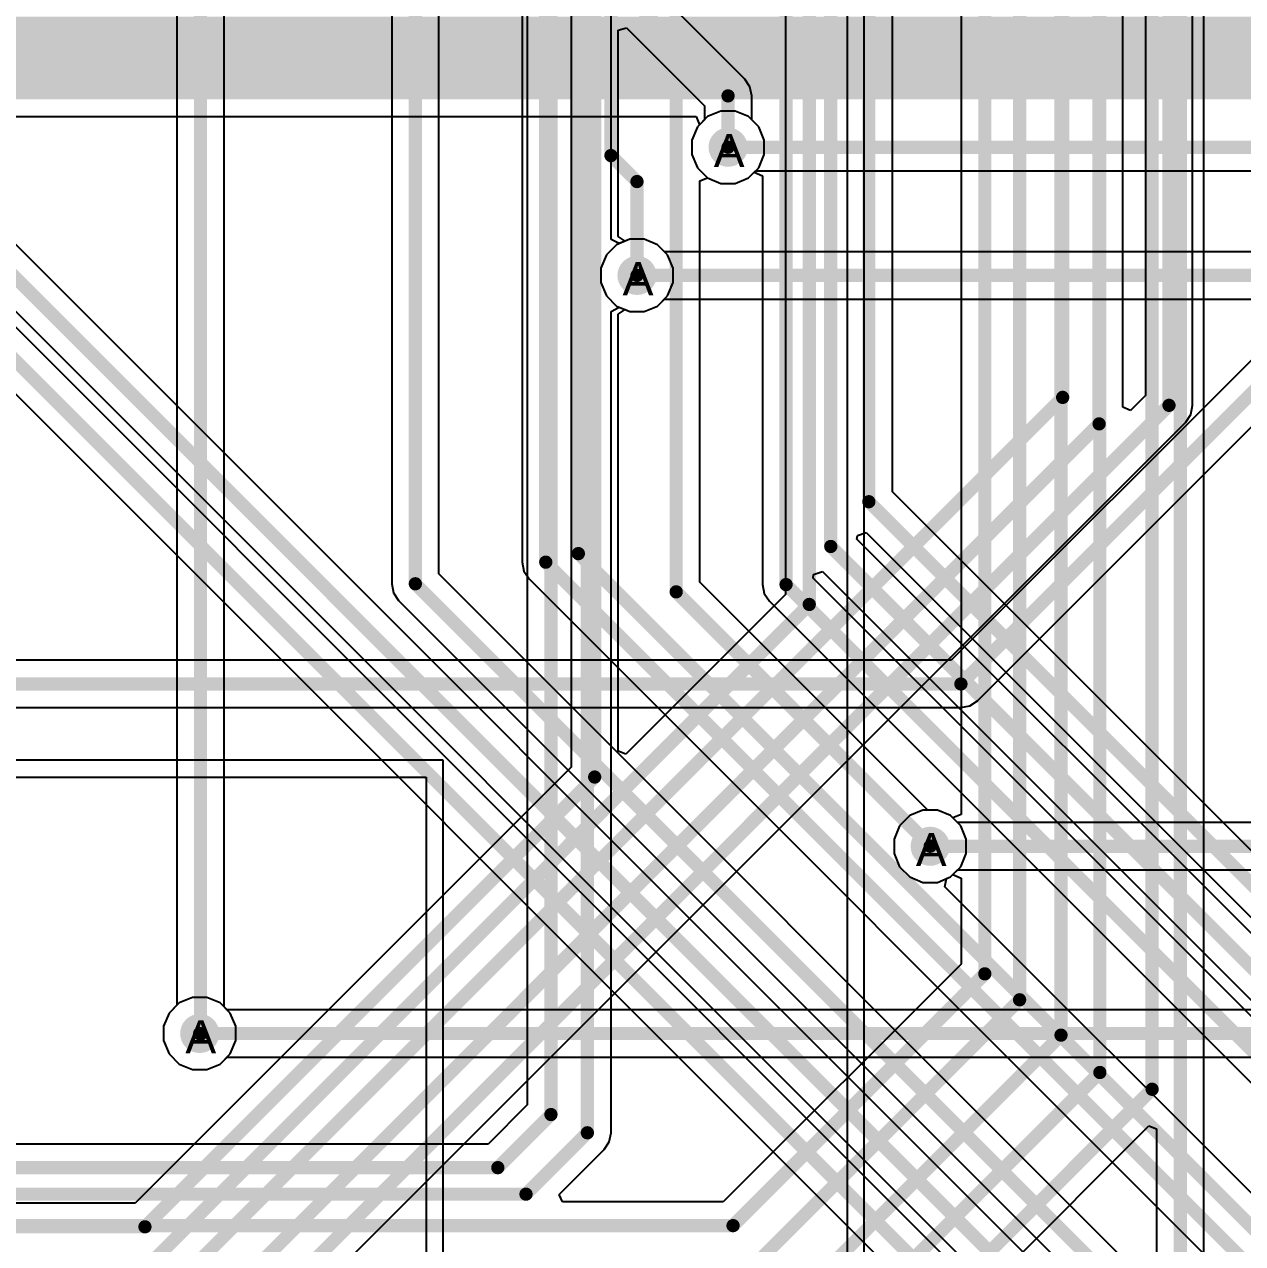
# Model space of a CAD drawing. Header units: inches. Extents: x 0 to 208, y 0 to 213.
# Drawn here: x 3.525 to 4.261, y 1.507 to 2.243 of the extents above; entities that cross this region are included whole.
import ezdxf

# ---------------------------------------------------------------- set-up
doc = ezdxf.new("R2010")
doc.units = ezdxf.units.IN
doc.header["$MEASUREMENT"] = 0
for name, color, linetype in [('Bottom Layer', 5, 'Continuous'), ('Drill Drawing', 1, 'Continuous'), ('L2_GND1', 16, 'Continuous'), ('L3_SIG1', 76, 'Continuous'), ('L4_PWR', 90, 'Continuous'), ('L5_GND2', 156, 'Continuous'), ('L6_SIG2', 130, 'Continuous'), ('L7_GND3', 216, 'Continuous'), ('Top Layer', 1, 'Continuous'), ('Via Holes', 16, 'Continuous')]:
    doc.layers.add(name, color=color, linetype=linetype)
doc.styles.add('Arial', font='', dxfattribs={"height": 0.2})
doc.styles.get('Arial').set_extended_font_data('Arial')

msp = doc.modelspace()

# ---------------------------------------------------------------- hatches: boundary and pattern name
at = {"layer": 'Bottom Layer'}
h = msp.add_hatch(color=5, dxfattribs=at)
edge = h.paths.add_edge_path()
edge.add_arc((3.9499998, 2.1690002), 0.011811, 0, 360)
h = msp.add_hatch(color=5, dxfattribs=at)
edge = h.paths.add_edge_path()
edge.add_arc((3.8949998, 2.0916282), 0.011811, 0, 360)
h = msp.add_hatch(color=5, dxfattribs=at)
edge = h.paths.add_edge_path()
edge.add_arc((4.0719998, 1.7470002), 0.011811, 0, 360)
h = msp.add_hatch(color=5, dxfattribs=at)
edge = h.paths.add_edge_path()
edge.add_arc((3.631, 1.634), 0.011811, 0, 360)
at = {"layer": 'L2_GND1'}
h = msp.add_hatch(color=16, dxfattribs=at)
edge = h.paths.add_edge_path()
edge.add_arc((3.9499998, 2.1690002), 0.011811, 0, 360)
h = msp.add_hatch(color=16, dxfattribs=at)
edge = h.paths.add_edge_path()
edge.add_arc((3.8949998, 2.0916282), 0.011811, 0, 360)
h = msp.add_hatch(color=16, dxfattribs=at)
edge = h.paths.add_edge_path()
edge.add_arc((4.0719998, 1.7470002), 0.011811, 0, 360)
h = msp.add_hatch(color=16, dxfattribs=at)
edge = h.paths.add_edge_path()
edge.add_arc((3.631, 1.634), 0.011811, 0, 360)
at = {"layer": 'L3_SIG1'}
h = msp.add_hatch(color=76, dxfattribs=at)
edge = h.paths.add_edge_path()
edge.add_arc((3.9499998, 2.1690002), 0.011811, 0, 360)
h = msp.add_hatch(color=76, dxfattribs=at)
edge = h.paths.add_edge_path()
edge.add_arc((3.8949998, 2.0916282), 0.011811, 0, 360)
h = msp.add_hatch(color=76, dxfattribs=at)
edge = h.paths.add_edge_path()
edge.add_arc((4.0719998, 1.7470002), 0.011811, 0, 360)
h = msp.add_hatch(color=76, dxfattribs=at)
edge = h.paths.add_edge_path()
edge.add_arc((3.631, 1.634), 0.011811, 0, 360)
at = {"layer": 'L4_PWR'}
h = msp.add_hatch(color=90, dxfattribs=at)
edge = h.paths.add_edge_path()
edge.add_arc((3.9499998, 2.1690002), 0.011811, 0, 360)
h = msp.add_hatch(color=90, dxfattribs=at)
edge = h.paths.add_edge_path()
edge.add_arc((3.8949998, 2.0916282), 0.011811, 0, 360)
h = msp.add_hatch(color=90, dxfattribs=at)
edge = h.paths.add_edge_path()
edge.add_arc((4.0719998, 1.7470002), 0.011811, 0, 360)
h = msp.add_hatch(color=90, dxfattribs=at)
edge = h.paths.add_edge_path()
edge.add_arc((3.631, 1.634), 0.011811, 0, 360)
at = {"layer": 'L5_GND2'}
h = msp.add_hatch(color=156, dxfattribs=at)
edge = h.paths.add_edge_path()
edge.add_arc((3.9499998, 2.1690002), 0.011811, 0, 360)
h = msp.add_hatch(color=156, dxfattribs=at)
edge = h.paths.add_edge_path()
edge.add_arc((3.8949998, 2.0916282), 0.011811, 0, 360)
h = msp.add_hatch(color=156, dxfattribs=at)
edge = h.paths.add_edge_path()
edge.add_arc((4.0719998, 1.7470002), 0.011811, 0, 360)
h = msp.add_hatch(color=156, dxfattribs=at)
edge = h.paths.add_edge_path()
edge.add_arc((3.631, 1.634), 0.011811, 0, 360)
at = {"layer": 'L6_SIG2'}
h = msp.add_hatch(color=130, dxfattribs=at)
edge = h.paths.add_edge_path()
edge.add_arc((3.9499998, 2.1690002), 0.011811, 0, 360)
h = msp.add_hatch(color=130, dxfattribs=at)
edge = h.paths.add_edge_path()
edge.add_arc((3.8949998, 2.0916282), 0.011811, 0, 360)
h = msp.add_hatch(color=130, dxfattribs=at)
edge = h.paths.add_edge_path()
edge.add_arc((4.0719998, 1.7470002), 0.011811, 0, 360)
h = msp.add_hatch(color=130, dxfattribs=at)
edge = h.paths.add_edge_path()
edge.add_arc((3.631, 1.634), 0.011811, 0, 360)
at = {"layer": 'L7_GND3'}
h = msp.add_hatch(color=216, dxfattribs=at)
edge = h.paths.add_edge_path()
edge.add_arc((3.9499998, 2.1690002), 0.011811, 0, 360)
h = msp.add_hatch(color=216, dxfattribs=at)
edge = h.paths.add_edge_path()
edge.add_arc((3.8949998, 2.0916282), 0.011811, 0, 360)
h = msp.add_hatch(color=216, dxfattribs=at)
edge = h.paths.add_edge_path()
edge.add_arc((4.0719998, 1.7470002), 0.011811, 0, 360)
h = msp.add_hatch(color=216, dxfattribs=at)
edge = h.paths.add_edge_path()
edge.add_arc((3.631, 1.634), 0.011811, 0, 360)
at = {"layer": 'Top Layer'}
h = msp.add_hatch(color=1, dxfattribs=at)
edge = h.paths.add_edge_path()
edge.add_arc((3.9499998, 2.1690002), 0.011811, 0, 360)
h = msp.add_hatch(color=1, dxfattribs=at)
edge = h.paths.add_edge_path()
edge.add_arc((3.8949998, 2.0916282), 0.011811, 0, 360)
h = msp.add_hatch(color=1, dxfattribs=at)
edge = h.paths.add_edge_path()
edge.add_arc((4.0719998, 1.7470002), 0.011811, 0, 360)
h = msp.add_hatch(color=1, dxfattribs=at)
edge = h.paths.add_edge_path()
edge.add_arc((3.631, 1.634), 0.011811, 0, 360)
at = {"layer": 'Via Holes'}
h = msp.add_hatch(color=7, dxfattribs=at)
edge = h.paths.add_edge_path()
edge.add_arc((3.9499998, 2.1690002), 0.0059055, 0, 360)
h = msp.add_hatch(color=7, dxfattribs=at)
edge = h.paths.add_edge_path()
edge.add_arc((3.8949998, 2.0916282), 0.0059055, 0, 360)
h = msp.add_hatch(color=7, dxfattribs=at)
edge = h.paths.add_edge_path()
edge.add_arc((4.0719998, 1.7470002), 0.0059055, 0, 360)
h = msp.add_hatch(color=7, dxfattribs=at)
edge = h.paths.add_edge_path()
edge.add_arc((3.631, 1.634), 0.0059055, 0, 360)

# ---------------------------------------------------------------- linework, layer by layer
at = {"layer": 'Bottom Layer'}
for p, q in [((0.5871959, 2.1875692), (3.9306523, 2.1875692)), ((3.9306523, 2.1875692), (3.9327234, 2.1825692)), ((3.9315093, 2.1813551), (3.9281888, 2.1733387)), ((3.9327234, 2.1825692), (3.9315093, 2.1813551)), ((3.9281888, 2.1733387), (3.9281888, 2.1646617)), ((3.9281888, 2.1646617), (3.9315093, 2.1566453)), ((3.9315093, 2.1566453), (3.9376449, 2.1505097)), ((3.9376449, 2.1505097), (3.9456613, 2.1471892)), ((3.9543383, 2.1471892), (3.9623547, 2.1505097)), ((3.9623547, 2.1505097), (3.966571, 2.154726)), ((3.966571, 2.154726), (4.7060638, 2.154726)), ((3.9456613, 2.1471892), (3.9543383, 2.1471892)), ((3.8906613, 2.1134392), (3.8826449, 2.1101187)), ((3.8993383, 2.1134392), (3.8906613, 2.1134392)), ((3.9073547, 2.1101187), (3.8993383, 2.1134392)), ((3.8826449, 2.1101187), (3.8765093, 2.1039831)), ((3.9115709, 2.1059025), (3.9073547, 2.1101187)), ((4.6087407, 2.1059025), (3.9115709, 2.1059025)), ((3.8765093, 2.1039831), (3.8731888, 2.0959667)), ((3.8731888, 2.0959667), (3.8731888, 2.0872897)), ((3.8731888, 2.0872897), (3.8765093, 2.0792733)), ((3.8765093, 2.0792733), (3.8826449, 2.0731377)), ((3.9073547, 2.0731377), (3.9115709, 2.0773539)), ((3.9115709, 2.0773539), (4.6087407, 2.0773539)), ((3.8826449, 2.0731377), (3.8906613, 2.0698172)), ((3.8906613, 2.0698172), (3.8993383, 2.0698172)), ((3.8993383, 2.0698172), (3.9073547, 2.0731377)), ((4.0676613, 1.7688112), (4.0596449, 1.7654907)), ((4.0763383, 1.7688112), (4.0676613, 1.7688112)), ((4.0843547, 1.7654907), (4.0763383, 1.7688112)), ((4.0535093, 1.7593551), (4.0501888, 1.7513387)), ((4.0596449, 1.7654907), (4.0535093, 1.7593551)), ((4.0904903, 1.7593551), (4.0843547, 1.7654907)), ((4.0938108, 1.7513387), (4.0904903, 1.7593551)), ((4.0501888, 1.7513387), (4.0501888, 1.7426617)), ((4.0938108, 1.7426617), (4.0938108, 1.7513387)), ((4.0501888, 1.7426617), (4.0535093, 1.7346453)), ((4.0904903, 1.7346453), (4.0938108, 1.7426617)), ((4.0535093, 1.7346453), (4.0596449, 1.7285097)), ((4.0843547, 1.7285097), (4.0904903, 1.7346453)), ((4.0596449, 1.7285097), (4.0676613, 1.7251892)), ((4.0676613, 1.7251892), (4.0763383, 1.7251892)), ((4.0763383, 1.7251892), (4.0843547, 1.7285097)), ((3.6186451, 1.6524905), (3.6125095, 1.6463549)), ((3.6266615, 1.655811), (3.6186451, 1.6524905)), ((3.6353385, 1.655811), (3.6266615, 1.655811)), ((3.6433549, 1.6524905), (3.6353385, 1.655811)), ((3.6475711, 1.6482743), (3.6433549, 1.6524905)), ((3.6125095, 1.6463549), (3.609189, 1.6383385)), ((4.3829995, 1.6482743), (3.6475711, 1.6482743)), ((3.609189, 1.6383385), (3.609189, 1.6296615)), ((3.609189, 1.6296615), (3.6125095, 1.6216451)), ((3.6125095, 1.6216451), (3.6186451, 1.6155095)), ((3.6433549, 1.6155095), (3.6475711, 1.6197257)), ((3.6475711, 1.6197257), (4.3770873, 1.6197257)), ((3.6186451, 1.6155095), (3.6266615, 1.612189)), ((3.6266615, 1.612189), (3.6353385, 1.612189)), ((3.6353385, 1.612189), (3.6433549, 1.6155095))]:
    msp.add_line(p, q, dxfattribs=at)
for points in [[(0.5389448, 2.2228712, 0.05, 0.05, 0), (5.0335858, 2.2228712, 0.05, 0.05, 0)], [(3.9499998, 2.1690002, 0.008, 0.008, 0), (3.9499999, 2.1690003, 0.008, 0.008, 0)], [(3.9499999, 2.1690003, 0.008, 0.008, 0), (4.9549996, 2.1690003, 0.008, 0.008, 0)], [(3.8949998, 2.0916282, 0.008, 0.008, 0), (4.6253117, 2.0916282, 0.008, 0.008, 0)], [(3.631, 1.634, 0.008, 0.008, 0), (4.383, 1.634, 0.008, 0.008, 0)]]:
    msp.add_lwpolyline(points, format="xyseb", dxfattribs=at)
for points in [[(3.9479998, 2.1690002, 0.004, 0.004, 1), (3.9519998, 2.1690002, 0.004, 0.004, 1)], [(3.9479999, 2.1690003, 0.004, 0.004, 1), (3.9519999, 2.1690003, 0.004, 0.004, 1)], [(3.9479999, 2.1690003, 0.004, 0.004, 1), (3.9519999, 2.1690003, 0.004, 0.004, 1)], [(3.8929998, 2.0916282, 0.004, 0.004, 1), (3.8969998, 2.0916282, 0.004, 0.004, 1)], [(3.629, 1.634, 0.004, 0.004, 1), (3.633, 1.634, 0.004, 0.004, 1)]]:
    msp.add_lwpolyline(points, format="xyseb", close=True, dxfattribs=at)
at = {"layer": 'L2_GND1'}
for p, q in [((4.5354853, 2.3100931), (4.0846664, 1.8592743)), ((4.1006726, 1.8349065), (4.5514916, 2.2857256)), ((3.9376449, 2.1874907), (3.9315093, 2.1813551)), ((3.9456613, 2.1908112), (3.9376449, 2.1874907)), ((3.9543383, 2.1908112), (3.9456613, 2.1908112)), ((3.9623547, 2.1874907), (3.9543383, 2.1908112)), ((3.9684903, 2.1813551), (3.9623547, 2.1874907)), ((3.9315093, 2.1813551), (3.9281888, 2.1733387)), ((3.9718108, 2.1733387), (3.9684903, 2.1813551)), ((3.9281888, 2.1733387), (3.9281888, 2.1646617)), ((3.9718108, 2.1646617), (3.9718108, 2.1733387)), ((3.9281888, 2.1646617), (3.9315093, 2.1566453)), ((3.9684903, 2.1566453), (3.9718108, 2.1646617)), ((3.9315093, 2.1566453), (3.9376449, 2.1505097)), ((3.9623547, 2.1505097), (3.9684903, 2.1566453)), ((3.9376449, 2.1505097), (3.9456613, 2.1471892)), ((3.9543383, 2.1471892), (3.9623547, 2.1505097)), ((3.9456613, 2.1471892), (3.9543383, 2.1471892)), ((3.8906613, 2.1134392), (3.8826449, 2.1101187)), ((3.8993383, 2.1134392), (3.8906613, 2.1134392)), ((3.9073547, 2.1101187), (3.8993383, 2.1134392)), ((3.8826449, 2.1101187), (3.8765093, 2.1039831)), ((3.9134903, 2.1039831), (3.9073547, 2.1101187)), ((3.8765093, 2.1039831), (3.8731888, 2.0959667)), ((3.9168108, 2.0959667), (3.9134903, 2.1039831)), ((3.8731888, 2.0959667), (3.8731888, 2.0872897)), ((3.9168108, 2.0872897), (3.9168108, 2.0959667)), ((3.8731888, 2.0872897), (3.8765093, 2.0792733)), ((3.9134903, 2.0792733), (3.9168108, 2.0872897)), ((3.8765093, 2.0792733), (3.8826449, 2.0731377)), ((3.9073547, 2.0731377), (3.9134903, 2.0792733)), ((3.8826449, 2.0731377), (3.8906613, 2.0698172)), ((3.8906613, 2.0698172), (3.8993383, 2.0698172)), ((3.8993383, 2.0698172), (3.9073547, 2.0731377)), ((4.0846664, 1.8592743), (1.910455, 1.8592743)), ((4.0960416, 1.8318123), (4.1006726, 1.8349065)), ((1.9045429, 1.8307257), (4.0905786, 1.8307257)), ((4.0905786, 1.8307257), (4.0905791, 1.8307256)), ((4.0905791, 1.8307256), (4.0960416, 1.8318123)), ((4.0676613, 1.7688112), (4.0596449, 1.7654907)), ((4.0763383, 1.7688112), (4.0676613, 1.7688112)), ((4.0843547, 1.7654907), (4.0763383, 1.7688112)), ((4.0535093, 1.7593551), (4.0501888, 1.7513387)), ((4.0596449, 1.7654907), (4.0535093, 1.7593551)), ((4.0904903, 1.7593551), (4.0843547, 1.7654907)), ((4.0938108, 1.7513387), (4.0904903, 1.7593551)), ((4.0501888, 1.7513387), (4.0501888, 1.7426617)), ((4.0938108, 1.7426617), (4.0938108, 1.7513387)), ((4.0501888, 1.7426617), (4.0535093, 1.7346453)), ((4.0904903, 1.7346453), (4.0938108, 1.7426617)), ((4.0535093, 1.7346453), (4.0596449, 1.7285097)), ((4.0843547, 1.7285097), (4.0904903, 1.7346453)), ((4.0596449, 1.7285097), (4.0676613, 1.7251892)), ((4.0676613, 1.7251892), (4.0763383, 1.7251892)), ((4.0763383, 1.7251892), (4.0843547, 1.7285097)), ((3.6186451, 1.6524905), (3.6125095, 1.6463549)), ((3.6266615, 1.655811), (3.6186451, 1.6524905)), ((3.6353385, 1.655811), (3.6266615, 1.655811)), ((3.6433549, 1.6524905), (3.6353385, 1.655811)), ((3.6494905, 1.6463549), (3.6433549, 1.6524905)), ((3.6125095, 1.6463549), (3.609189, 1.6383385)), ((3.652811, 1.6383385), (3.6494905, 1.6463549)), ((3.609189, 1.6383385), (3.609189, 1.6296615)), ((3.652811, 1.6296615), (3.652811, 1.6383385)), ((3.609189, 1.6296615), (3.6125095, 1.6216451)), ((3.6494905, 1.6216451), (3.652811, 1.6296615)), ((3.6125095, 1.6216451), (3.6186451, 1.6155095)), ((3.6433549, 1.6155095), (3.6494905, 1.6216451)), ((3.6186451, 1.6155095), (3.6266615, 1.612189)), ((3.6266615, 1.612189), (3.6353385, 1.612189)), ((3.6353385, 1.612189), (3.6433549, 1.6155095))]:
    msp.add_line(p, q, dxfattribs=at)
for points in [[(4.0905791, 1.845, 0.008, 0.008, 0), (4.545579, 2.2999999, 0.008, 0.008, 0)], [(1.9045424, 1.845, 0.008, 0.008, 0), (4.0905791, 1.845, 0.008, 0.008, 0)]]:
    msp.add_lwpolyline(points, format="xyseb", dxfattribs=at)
msp.add_lwpolyline([(4.0885791, 1.845, 0.004, 0.004, 1), (4.0925791, 1.845, 0.004, 0.004, 1)], format="xyseb", close=True, dxfattribs=at)
msp.add_lwpolyline([(4.0885791, 1.845, 0.004, 0.004, 1), (4.0925791, 1.845, 0.004, 0.004, 1)], format="xyseb", close=True, dxfattribs=at)
at = {"layer": 'L3_SIG1'}
for p, q in [((3.6172257, 2.9793009), (3.6172257, 1.6510711)), ((3.6457743, 1.6500711), (3.6457743, 2.9096732)), ((4.2372741, 1.0970007), (4.2372741, 2.8554152)), ((3.8793321, 2.1133388), (3.8793321, 2.7195255)), ((3.8287815, 2.328865), (3.8287815, 1.5909684)), ((4.0907257, 2.2494132), (4.0907257, 1.7661908)), ((3.9376449, 2.1874907), (3.9315093, 2.1813551)), ((3.9456613, 2.1908112), (3.9376449, 2.1874907)), ((3.9543383, 2.1908112), (3.9456613, 2.1908112)), ((3.9623547, 2.1874907), (3.9543383, 2.1908112)), ((3.9684903, 2.1813551), (3.9623547, 2.1874907)), ((3.9315093, 2.1813551), (3.9281888, 2.1733387)), ((3.9718108, 2.1733387), (3.9684903, 2.1813551)), ((3.9281888, 2.1733387), (3.9281888, 2.1646617)), ((3.9718108, 2.1646617), (3.9718108, 2.1733387)), ((3.9281888, 2.1646617), (3.9315093, 2.1566453)), ((3.9684903, 2.1566453), (3.9718108, 2.1646617)), ((3.9315093, 2.1566453), (3.9376449, 2.1505097)), ((3.9623547, 2.1505097), (3.9684903, 2.1566453)), ((3.9376449, 2.1505097), (3.9456613, 2.1471892)), ((3.9543383, 2.1471892), (3.9623547, 2.1505097)), ((3.9456613, 2.1471892), (3.9543383, 2.1471892)), ((3.8843322, 2.1108176), (3.8793321, 2.1133388)), ((3.8906613, 2.1134392), (3.8843322, 2.1108176)), ((3.8993383, 2.1134392), (3.8906613, 2.1134392)), ((3.9073547, 2.1101187), (3.8993383, 2.1134392)), ((3.9134903, 2.1039831), (3.9073547, 2.1101187)), ((3.9168108, 2.0959667), (3.9134903, 2.1039831)), ((3.9168108, 2.0872897), (3.9168108, 2.0959667)), ((3.9134903, 2.0792733), (3.9168108, 2.0872897)), ((3.9073547, 2.0731377), (3.9134903, 2.0792733)), ((3.8793321, 2.0699176), (3.8843322, 2.0724388)), ((3.8793321, 1.5740578), (3.8793321, 2.0699176)), ((3.8843322, 2.0724388), (3.8906613, 2.0698172)), ((3.8906613, 2.0698172), (3.8993383, 2.0698172)), ((3.8993383, 2.0698172), (3.9073547, 2.0731377)), ((4.0676613, 1.7688112), (4.0596449, 1.7654907)), ((4.0763383, 1.7688112), (4.0676613, 1.7688112)), ((4.0843547, 1.7654907), (4.0763383, 1.7688112)), ((4.0535093, 1.7593551), (4.0501888, 1.7513387)), ((4.0596449, 1.7654907), (4.0535093, 1.7593551)), ((4.0857257, 1.7641197), (4.0843547, 1.7654907)), ((4.0907257, 1.7661908), (4.0857257, 1.7641197)), ((4.0501888, 1.7513387), (4.0501888, 1.7426617)), ((4.0501888, 1.7426617), (4.0535093, 1.7346453)), ((4.0535093, 1.7346453), (4.0596449, 1.7285097)), ((4.0843547, 1.7285097), (4.0857257, 1.7298807)), ((4.0857257, 1.7298807), (4.0907257, 1.7278096)), ((4.0596449, 1.7285097), (4.0676613, 1.7251892)), ((4.0676613, 1.7251892), (4.0763383, 1.7251892)), ((4.0763383, 1.7251892), (4.0843547, 1.7285097)), ((4.0907257, 1.7278096), (4.0907257, 1.6759126)), ((4.0907257, 1.6759126), (3.9470873, 1.5322743)), ((3.6172257, 1.6510711), (3.6125095, 1.6463549)), ((3.6494905, 1.6463549), (3.6457743, 1.6500711)), ((3.6125095, 1.6463549), (3.609189, 1.6383385)), ((3.652811, 1.6383385), (3.6494905, 1.6463549)), ((3.609189, 1.6383385), (3.609189, 1.6296615)), ((3.652811, 1.6296615), (3.652811, 1.6383385)), ((3.609189, 1.6296615), (3.6125095, 1.6216451)), ((3.6494905, 1.6216451), (3.652811, 1.6296615)), ((3.6125095, 1.6216451), (3.6186451, 1.6155095)), ((3.6433549, 1.6155095), (3.6494905, 1.6216451)), ((3.6186451, 1.6155095), (3.6266615, 1.612189)), ((3.6266615, 1.612189), (3.6353385, 1.612189)), ((3.6353385, 1.612189), (3.6433549, 1.6155095)), ((3.8287815, 1.5909684), (3.8050873, 1.5672743)), ((4.0347633, 1.4089067), (4.2041061, 1.5782496)), ((4.2041061, 1.5782496), (4.2087255, 1.5763361)), ((4.2087255, 1.5763361), (4.2087255, 1.1029128)), ((3.8751513, 1.5639643), (3.8782455, 1.5685952)), ((3.8782455, 1.5685952), (3.8793321, 1.5740578)), ((3.8050873, 1.5672743), (0.8465438, 1.5672743)), ((3.8480807, 1.5368937), (3.875151, 1.5639641)), ((3.875151, 1.5639641), (3.8751513, 1.5639643)), ((3.8499941, 1.5322743), (3.8480807, 1.5368937)), ((3.9470873, 1.5322743), (3.8499941, 1.5322743))]:
    msp.add_line(p, q, dxfattribs=at)
for points in [[(3.6315, 1.6335, 0.008, 0.008, 0), (3.6315, 2.995372, 0.008, 0.008, 0)], [(4.2229998, 1.0970002, 0.008, 0.008, 0), (4.2229998, 2.9210002, 0.008, 0.008, 0)], [(4.105, 1.67, 0.008, 0.008, 0), (4.105, 2.9003892, 0.008, 0.008, 0)], [(4.206, 1.6003304, 0.008, 0.008, 0), (4.206, 2.883134, 0.008, 0.008, 0)], [(4.126, 1.6543424, 0.008, 0.008, 0), (4.126, 2.8663567, 0.008, 0.008, 0)], [(4.1744538, 1.6104549, 0.008, 0.008, 0), (4.1744538, 2.7632182, 0.008, 0.008, 0)], [(3.8430558, 1.5850558, 0.008, 0.008, 0), (3.8430558, 2.7300558, 0.008, 0.008, 0)], [(4.151, 1.633, 0.008, 0.008, 0), (4.151, 2.734, 0.008, 0.008, 0)], [(3.8650578, 1.5740578, 0.008, 0.008, 0), (3.8650578, 2.7254382, 0.008, 0.008, 0)], [(3.953, 1.518, 0.008, 0.008, 0), (4.105, 1.67, 0.008, 0.008, 0)], [(3.9686576, 1.497, 0.008, 0.008, 0), (4.126, 1.6543424, 0.008, 0.008, 0)], [(3.9780252, 1.4600252, 0.008, 0.008, 0), (4.151, 1.633, 0.008, 0.008, 0)], [(4.0039989, 1.44, 0.008, 0.008, 0), (4.1744538, 1.6104549, 0.008, 0.008, 0)], [(4.0246698, 1.4190002, 0.008, 0.008, 0), (4.206, 1.6003304, 0.008, 0.008, 0)], [(3.811, 1.553, 0.008, 0.008, 0), (3.8430558, 1.5850558, 0.008, 0.008, 0)], [(3.828, 1.537, 0.008, 0.008, 0), (3.8650578, 1.5740578, 0.008, 0.008, 0)], [(0.7455768, 1.553, 0.008, 0.008, 0), (3.811, 1.553, 0.008, 0.008, 0)], [(0.5539996, 1.537, 0.008, 0.008, 0), (3.828, 1.537, 0.008, 0.008, 0)], [(0.9359996, 1.518, 0.008, 0.008, 0), (3.953, 1.518, 0.008, 0.008, 0)]]:
    msp.add_lwpolyline(points, format="xyseb", dxfattribs=at)
for points in [[(4.103, 1.67, 0.004, 0.004, 1), (4.107, 1.67, 0.004, 0.004, 1)], [(4.103, 1.67, 0.004, 0.004, 1), (4.107, 1.67, 0.004, 0.004, 1)], [(4.124, 1.6543424, 0.004, 0.004, 1), (4.128, 1.6543424, 0.004, 0.004, 1)], [(4.124, 1.6543424, 0.004, 0.004, 1), (4.128, 1.6543424, 0.004, 0.004, 1)], [(3.6295, 1.6335, 0.004, 0.004, 1), (3.6335, 1.6335, 0.004, 0.004, 1)], [(4.149, 1.633, 0.004, 0.004, 1), (4.153, 1.633, 0.004, 0.004, 1)], [(4.149, 1.633, 0.004, 0.004, 1), (4.153, 1.633, 0.004, 0.004, 1)], [(4.1724538, 1.6104549, 0.004, 0.004, 1), (4.1764538, 1.6104549, 0.004, 0.004, 1)], [(4.1724538, 1.6104549, 0.004, 0.004, 1), (4.1764538, 1.6104549, 0.004, 0.004, 1)], [(4.204, 1.6003304, 0.004, 0.004, 1), (4.208, 1.6003304, 0.004, 0.004, 1)], [(4.204, 1.6003304, 0.004, 0.004, 1), (4.208, 1.6003304, 0.004, 0.004, 1)], [(3.8410558, 1.5850558, 0.004, 0.004, 1), (3.8450558, 1.5850558, 0.004, 0.004, 1)], [(3.8410558, 1.5850558, 0.004, 0.004, 1), (3.8450558, 1.5850558, 0.004, 0.004, 1)], [(3.8630578, 1.5740578, 0.004, 0.004, 1), (3.8670578, 1.5740578, 0.004, 0.004, 1)], [(3.8630578, 1.5740578, 0.004, 0.004, 1), (3.8670578, 1.5740578, 0.004, 0.004, 1)], [(3.809, 1.553, 0.004, 0.004, 1), (3.813, 1.553, 0.004, 0.004, 1)], [(3.809, 1.553, 0.004, 0.004, 1), (3.813, 1.553, 0.004, 0.004, 1)], [(3.826, 1.537, 0.004, 0.004, 1), (3.83, 1.537, 0.004, 0.004, 1)], [(3.826, 1.537, 0.004, 0.004, 1), (3.83, 1.537, 0.004, 0.004, 1)], [(3.951, 1.518, 0.004, 0.004, 1), (3.955, 1.518, 0.004, 0.004, 1)], [(3.951, 1.518, 0.004, 0.004, 1), (3.955, 1.518, 0.004, 0.004, 1)]]:
    msp.add_lwpolyline(points, format="xyseb", close=True, dxfattribs=at)
at = {"layer": 'L4_PWR'}
for p, q in [((4.0219893, 2.2929958), (4.0219893, 0.6360041)), ((4.0321852, 0.635), (4.0321852, 2.294)), ((3.9376449, 2.1874907), (3.9315093, 2.1813551)), ((3.9456613, 2.1908112), (3.9376449, 2.1874907)), ((3.9543383, 2.1908112), (3.9456613, 2.1908112)), ((3.9623547, 2.1874907), (3.9543383, 2.1908112)), ((3.9684903, 2.1813551), (3.9623547, 2.1874907)), ((3.9315093, 2.1813551), (3.9281888, 2.1733387)), ((3.9718108, 2.1733387), (3.9684903, 2.1813551)), ((3.9281888, 2.1733387), (3.9281888, 2.1646617)), ((3.9718108, 2.1646617), (3.9718108, 2.1733387)), ((3.9281888, 2.1646617), (3.9315093, 2.1566453)), ((3.9684903, 2.1566453), (3.9718108, 2.1646617)), ((3.9315093, 2.1566453), (3.9376449, 2.1505097)), ((3.9623547, 2.1505097), (3.9684903, 2.1566453)), ((3.9376449, 2.1505097), (3.9456613, 2.1471892)), ((3.9543383, 2.1471892), (3.9623547, 2.1505097)), ((3.9456613, 2.1471892), (3.9543383, 2.1471892)), ((3.8906613, 2.1134392), (3.8826449, 2.1101187)), ((3.8993383, 2.1134392), (3.8906613, 2.1134392)), ((3.9073547, 2.1101187), (3.8993383, 2.1134392)), ((3.8826449, 2.1101187), (3.8765093, 2.1039831)), ((3.9134903, 2.1039831), (3.9073547, 2.1101187)), ((3.8765093, 2.1039831), (3.8731888, 2.0959667)), ((3.9168108, 2.0959667), (3.9134903, 2.1039831)), ((3.8731888, 2.0959667), (3.8731888, 2.0872897)), ((3.9168108, 2.0872897), (3.9168108, 2.0959667)), ((3.8731888, 2.0872897), (3.8765093, 2.0792733)), ((3.9134903, 2.0792733), (3.9168108, 2.0872897)), ((3.8765093, 2.0792733), (3.8826449, 2.0731377)), ((3.9073547, 2.0731377), (3.9134903, 2.0792733)), ((3.8826449, 2.0731377), (3.8906613, 2.0698172)), ((3.8906613, 2.0698172), (3.8993383, 2.0698172)), ((3.8993383, 2.0698172), (3.9073547, 2.0731377)), ((3.778, 1.799), (0.8669459, 1.799)), ((3.778, 0.800412), (3.778, 1.799)), ((0.866, 1.7888041), (3.7678041, 1.7888041)), ((3.7678041, 1.7888041), (3.7678041, 0.8322684)), ((4.0676613, 1.7688112), (4.0596449, 1.7654907)), ((4.0763383, 1.7688112), (4.0676613, 1.7688112)), ((4.0843547, 1.7654907), (4.0763383, 1.7688112)), ((4.0535093, 1.7593551), (4.0501888, 1.7513387)), ((4.0596449, 1.7654907), (4.0535093, 1.7593551)), ((4.0904903, 1.7593551), (4.0843547, 1.7654907)), ((4.0938108, 1.7513387), (4.0904903, 1.7593551)), ((4.0501888, 1.7513387), (4.0501888, 1.7426617)), ((4.0938108, 1.7426617), (4.0938108, 1.7513387)), ((4.0501888, 1.7426617), (4.0535093, 1.7346453)), ((4.0904903, 1.7346453), (4.0938108, 1.7426617)), ((4.0535093, 1.7346453), (4.0596449, 1.7285097)), ((4.0843547, 1.7285097), (4.0904903, 1.7346453)), ((4.0596449, 1.7285097), (4.0676613, 1.7251892)), ((4.0676613, 1.7251892), (4.0763383, 1.7251892)), ((4.0763383, 1.7251892), (4.0843547, 1.7285097)), ((3.6186451, 1.6524905), (3.6125095, 1.6463549)), ((3.6266615, 1.655811), (3.6186451, 1.6524905)), ((3.6353385, 1.655811), (3.6266615, 1.655811)), ((3.6433549, 1.6524905), (3.6353385, 1.655811)), ((3.6494905, 1.6463549), (3.6433549, 1.6524905)), ((3.6125095, 1.6463549), (3.609189, 1.6383385)), ((3.652811, 1.6383385), (3.6494905, 1.6463549)), ((3.609189, 1.6383385), (3.609189, 1.6296615)), ((3.652811, 1.6296615), (3.652811, 1.6383385)), ((3.609189, 1.6296615), (3.6125095, 1.6216451)), ((3.6494905, 1.6216451), (3.652811, 1.6296615)), ((3.6125095, 1.6216451), (3.6186451, 1.6155095)), ((3.6433549, 1.6155095), (3.6494905, 1.6216451)), ((3.6186451, 1.6155095), (3.6266615, 1.612189)), ((3.6266615, 1.612189), (3.6353385, 1.612189)), ((3.6353385, 1.612189), (3.6433549, 1.6155095))]:
    msp.add_line(p, q, dxfattribs=at)
at = {"layer": 'L5_GND2'}
for p, q in [((3.9376449, 2.1874907), (3.9315093, 2.1813551)), ((3.9456613, 2.1908112), (3.9376449, 2.1874907)), ((3.9543383, 2.1908112), (3.9456613, 2.1908112)), ((3.9623547, 2.1874907), (3.9543383, 2.1908112)), ((3.9684903, 2.1813551), (3.9623547, 2.1874907)), ((3.9315093, 2.1813551), (3.9281888, 2.1733387)), ((3.9718108, 2.1733387), (3.9684903, 2.1813551)), ((3.9281888, 2.1733387), (3.9281888, 2.1646617)), ((3.9718108, 2.1646617), (3.9718108, 2.1733387)), ((3.9281888, 2.1646617), (3.9315093, 2.1566453)), ((3.9684903, 2.1566453), (3.9718108, 2.1646617)), ((3.9315093, 2.1566453), (3.9376449, 2.1505097)), ((3.9623547, 2.1505097), (3.9684903, 2.1566453)), ((3.9376449, 2.1505097), (3.9456613, 2.1471892)), ((3.9543383, 2.1471892), (3.9623547, 2.1505097)), ((3.9456613, 2.1471892), (3.9543383, 2.1471892)), ((3.8906613, 2.1134392), (3.8826449, 2.1101187)), ((3.8993383, 2.1134392), (3.8906613, 2.1134392)), ((3.9073547, 2.1101187), (3.8993383, 2.1134392)), ((3.8826449, 2.1101187), (3.8765093, 2.1039831)), ((3.9134903, 2.1039831), (3.9073547, 2.1101187)), ((3.8765093, 2.1039831), (3.8731888, 2.0959667)), ((3.9168108, 2.0959667), (3.9134903, 2.1039831)), ((3.8731888, 2.0959667), (3.8731888, 2.0872897)), ((3.9168108, 2.0872897), (3.9168108, 2.0959667)), ((3.8731888, 2.0872897), (3.8765093, 2.0792733)), ((3.9134903, 2.0792733), (3.9168108, 2.0872897)), ((3.8765093, 2.0792733), (3.8826449, 2.0731377)), ((3.9073547, 2.0731377), (3.9134903, 2.0792733)), ((3.8826449, 2.0731377), (3.8906613, 2.0698172)), ((3.8906613, 2.0698172), (3.8993383, 2.0698172)), ((3.8993383, 2.0698172), (3.9073547, 2.0731377)), ((4.0676613, 1.7688112), (4.0596449, 1.7654907)), ((4.0763383, 1.7688112), (4.0676613, 1.7688112)), ((4.0843547, 1.7654907), (4.0763383, 1.7688112)), ((4.0535093, 1.7593551), (4.0501888, 1.7513387)), ((4.0596449, 1.7654907), (4.0535093, 1.7593551)), ((4.0904903, 1.7593551), (4.0843547, 1.7654907)), ((4.0938108, 1.7513387), (4.0904903, 1.7593551)), ((4.0501888, 1.7513387), (4.0501888, 1.7426617)), ((4.0938108, 1.7426617), (4.0938108, 1.7513387)), ((4.0501888, 1.7426617), (4.0535093, 1.7346453)), ((4.0904903, 1.7346453), (4.0938108, 1.7426617)), ((4.0535093, 1.7346453), (4.0596449, 1.7285097)), ((4.0843547, 1.7285097), (4.0904903, 1.7346453)), ((4.0596449, 1.7285097), (4.0676613, 1.7251892)), ((4.0676613, 1.7251892), (4.0763383, 1.7251892)), ((4.0763383, 1.7251892), (4.0843547, 1.7285097)), ((3.6186451, 1.6524905), (3.6125095, 1.6463549)), ((3.6266615, 1.655811), (3.6186451, 1.6524905)), ((3.6353385, 1.655811), (3.6266615, 1.655811)), ((3.6433549, 1.6524905), (3.6353385, 1.655811)), ((3.6494905, 1.6463549), (3.6433549, 1.6524905)), ((3.6125095, 1.6463549), (3.609189, 1.6383385)), ((3.652811, 1.6383385), (3.6494905, 1.6463549)), ((3.609189, 1.6383385), (3.609189, 1.6296615)), ((3.652811, 1.6296615), (3.652811, 1.6383385)), ((3.609189, 1.6296615), (3.6125095, 1.6216451)), ((3.6494905, 1.6216451), (3.652811, 1.6296615)), ((3.6125095, 1.6216451), (3.6186451, 1.6155095)), ((3.6433549, 1.6155095), (3.6494905, 1.6216451)), ((3.6186451, 1.6155095), (3.6266615, 1.612189)), ((3.6266615, 1.612189), (3.6353385, 1.612189)), ((3.6353385, 1.612189), (3.6433549, 1.6155095))]:
    msp.add_line(p, q, dxfattribs=at)
at = {"layer": 'L6_SIG2'}
for p, q in [((3.8551915, 3.0015183), (3.8551915, 1.7947208)), ((4.2304651, 2.0131908), (4.2304651, 2.9134958)), ((4.2019165, 2.8711822), (4.2019165, 2.0191034)), ((4.1882743, 2.0119941), (4.1882743, 2.3369995)), ((3.9847257, 2.2926442), (3.9847257, 1.8989126)), ((3.960093, 2.2100939), (3.9132601, 2.2569269)), ((3.8837401, 2.2396318), (3.8887401, 2.2411484)), ((3.8837401, 2.1150723), (3.8837401, 2.2396318)), ((3.8887401, 2.2411484), (3.8888923, 2.2409207)), ((3.8888923, 2.2409207), (3.9357255, 2.1940876)), ((3.9600933, 2.2100937), (3.960093, 2.2100939)), ((3.9631875, 2.2054627), (3.9600933, 2.2100937)), ((3.9642742, 2.2000002), (3.9631875, 2.2054627)), ((3.9357255, 2.1940876), (3.9357255, 2.1855713)), ((3.9642741, 2.1999997), (3.9642742, 2.2000002)), ((3.9642741, 2.1855713), (3.9642741, 2.1999997)), ((3.9315093, 2.1813551), (3.9281888, 2.1733387)), ((3.9357255, 2.1855713), (3.9315093, 2.1813551)), ((3.9684903, 2.1813551), (3.9642741, 2.1855713)), ((3.9718108, 2.1733387), (3.9684903, 2.1813551)), ((3.9281888, 2.1733387), (3.9281888, 2.1646617)), ((3.9718108, 2.1646617), (3.9718108, 2.1733387)), ((3.9281888, 2.1646617), (3.9315093, 2.1566453)), ((3.9684903, 2.1566453), (3.9718108, 2.1646617)), ((3.9315093, 2.1566453), (3.9376449, 2.1505097)), ((3.9623547, 2.1505097), (3.9684903, 2.1566453)), ((3.9376449, 2.1505097), (3.9456613, 2.1471892)), ((3.9543383, 2.1471892), (3.9623547, 2.1505097)), ((3.9456613, 2.1471892), (3.9543383, 2.1471892)), ((3.8878975, 2.1122944), (3.8837401, 2.1150723)), ((3.8906613, 2.1134392), (3.8878975, 2.1122944)), ((3.8993383, 2.1134392), (3.8906613, 2.1134392)), ((3.9073547, 2.1101187), (3.8993383, 2.1134392)), ((3.9134903, 2.1039831), (3.9073547, 2.1101187)), ((3.9168108, 2.0959667), (3.9134903, 2.1039831)), ((3.9168108, 2.0872897), (3.9168108, 2.0959667)), ((3.9134903, 2.0792733), (3.9168108, 2.0872897)), ((3.9073547, 2.0731377), (3.9134903, 2.0792733)), ((3.8837401, 2.0681841), (3.8878975, 2.070962)), ((3.8878975, 2.070962), (3.8906613, 2.0698172)), ((3.8906613, 2.0698172), (3.8993383, 2.0698172)), ((3.8993383, 2.0698172), (3.9073547, 2.0731377)), ((3.8837401, 1.8044599), (3.8837401, 2.0681841)), ((4.2019165, 2.0191034), (4.1928937, 2.0100806)), ((4.1928937, 2.0100806), (4.1882743, 2.0119941)), ((4.2293785, 2.0077282), (4.2304651, 2.0131908)), ((3.6430935, 1.4199065), (4.226284, 2.0030971)), ((4.226284, 2.0030971), (4.2262843, 2.0030973)), ((4.2262843, 2.0030973), (4.2293785, 2.0077282)), ((3.9847257, 1.8989126), (3.8883595, 1.8025465)), ((3.8883595, 1.8025465), (3.8837401, 1.8044599)), ((3.8551915, 1.7947208), (3.5920341, 1.5315635)), ((4.0676613, 1.7688112), (4.0596449, 1.7654907)), ((4.0763383, 1.7688112), (4.0676613, 1.7688112)), ((4.0843547, 1.7654907), (4.0763383, 1.7688112)), ((4.0535093, 1.7593551), (4.0501888, 1.7513387)), ((4.0596449, 1.7654907), (4.0535093, 1.7593551)), ((4.088571, 1.7612744), (4.0843547, 1.7654907)), ((4.6160478, 1.7612745), (4.088571, 1.7612744)), ((4.0501888, 1.7513387), (4.0501888, 1.7426617)), ((4.0501888, 1.7426617), (4.0535093, 1.7346453)), ((4.0535093, 1.7346453), (4.0596449, 1.7285097)), ((4.0843547, 1.7285097), (4.0885708, 1.7327258)), ((4.0885708, 1.7327258), (4.651809, 1.7327259)), ((4.0596449, 1.7285097), (4.0676613, 1.7251892)), ((4.0676613, 1.7251892), (4.0763383, 1.7251892)), ((4.0763383, 1.7251892), (4.0843547, 1.7285097)), ((3.6186451, 1.6524905), (3.6125095, 1.6463549)), ((3.6266615, 1.655811), (3.6186451, 1.6524905)), ((3.6353385, 1.655811), (3.6266615, 1.655811)), ((3.6433549, 1.6524905), (3.6353385, 1.655811)), ((3.6494905, 1.6463549), (3.6433549, 1.6524905)), ((3.6125095, 1.6463549), (3.609189, 1.6383385)), ((3.652811, 1.6383385), (3.6494905, 1.6463549)), ((3.609189, 1.6383385), (3.609189, 1.6296615)), ((3.652811, 1.6296615), (3.652811, 1.6383385)), ((3.609189, 1.6296615), (3.6125095, 1.6216451)), ((3.6494905, 1.6216451), (3.652811, 1.6296615)), ((3.6125095, 1.6216451), (3.6186451, 1.6155095)), ((3.6433549, 1.6155095), (3.6494905, 1.6216451)), ((3.6186451, 1.6155095), (3.6266615, 1.612189)), ((3.6266615, 1.612189), (3.6353385, 1.612189)), ((3.6353385, 1.612189), (3.6433549, 1.6155095)), ((3.5920341, 1.5315635), (1.9392834, 1.5315635))]:
    msp.add_line(p, q, dxfattribs=at)
for points in [[(3.8694658, 1.7888082, 0.008, 0.008, 0), (3.8694658, 3.0180894, 0.008, 0.008, 0)], [(4.2161908, 2.0131908, 0.008, 0.008, 0), (4.2161908, 2.9328093, 0.008, 0.008, 0)], [(3.999, 1.893, 0.008, 0.008, 0), (3.999, 2.559, 0.008, 0.008, 0)], [(4.174, 2.002, 0.008, 0.008, 0), (4.174, 2.337, 0.008, 0.008, 0)], [(4.152, 2.018, 0.008, 0.008, 0), (4.152, 2.323, 0.008, 0.008, 0)], [(3.8989858, 2.2510142, 0.008, 0.008, 0), (3.9499998, 2.2000002, 0.008, 0.008, 0)], [(3.9499998, 2.1690002, 0.008, 0.008, 0), (3.9499998, 2.2000002, 0.008, 0.008, 0)], [(3.608, 1.474, 0.008, 0.008, 0), (4.152, 2.018, 0.008, 0.008, 0)], [(3.633, 1.43, 0.008, 0.008, 0), (4.2161908, 2.0131908, 0.008, 0.008, 0)], [(3.6240001, 1.4520001, 0.008, 0.008, 0), (4.174, 2.002, 0.008, 0.008, 0)], [(3.599, 1.493, 0.008, 0.008, 0), (3.999, 1.893, 0.008, 0.008, 0)], [(3.5979468, 1.5172892, 0.008, 0.008, 0), (3.8694658, 1.7888082, 0.008, 0.008, 0)], [(4.0719998, 1.7470001, 0.008, 0.008, 0), (4.7368978, 1.7470002, 0.008, 0.008, 0)], [(0.7837084, 1.5172892, 0.008, 0.008, 0), (3.5979468, 1.5172892, 0.008, 0.008, 0)]]:
    msp.add_lwpolyline(points, format="xyseb", dxfattribs=at)
for points in [[(3.9479998, 2.2000002, 0.004, 0.004, 1), (3.9519998, 2.2000002, 0.004, 0.004, 1)], [(3.9479998, 2.2000002, 0.004, 0.004, 1), (3.9519998, 2.2000002, 0.004, 0.004, 1)], [(3.9479998, 2.1690002, 0.004, 0.004, 1), (3.9519998, 2.1690002, 0.004, 0.004, 1)], [(4.15, 2.018, 0.004, 0.004, 1), (4.154, 2.018, 0.004, 0.004, 1)], [(4.15, 2.018, 0.004, 0.004, 1), (4.154, 2.018, 0.004, 0.004, 1)], [(4.2141908, 2.0131908, 0.004, 0.004, 1), (4.2181908, 2.0131908, 0.004, 0.004, 1)], [(4.2141908, 2.0131908, 0.004, 0.004, 1), (4.2181908, 2.0131908, 0.004, 0.004, 1)], [(4.172, 2.002, 0.004, 0.004, 1), (4.176, 2.002, 0.004, 0.004, 1)], [(4.172, 2.002, 0.004, 0.004, 1), (4.176, 2.002, 0.004, 0.004, 1)], [(3.997, 1.893, 0.004, 0.004, 1), (4.001, 1.893, 0.004, 0.004, 1)], [(3.997, 1.893, 0.004, 0.004, 1), (4.001, 1.893, 0.004, 0.004, 1)], [(3.8674658, 1.7888082, 0.004, 0.004, 1), (3.8714658, 1.7888082, 0.004, 0.004, 1)], [(3.8674658, 1.7888082, 0.004, 0.004, 1), (3.8714658, 1.7888082, 0.004, 0.004, 1)], [(4.0699998, 1.7470001, 0.004, 0.004, 1), (4.0739998, 1.7470001, 0.004, 0.004, 1)], [(3.5959468, 1.5172892, 0.004, 0.004, 1), (3.5999468, 1.5172892, 0.004, 0.004, 1)], [(3.5959468, 1.5172892, 0.004, 0.004, 1), (3.5999468, 1.5172892, 0.004, 0.004, 1)]]:
    msp.add_lwpolyline(points, format="xyseb", close=True, dxfattribs=at)
at = {"layer": 'L7_GND3'}
for p, q in [((3.9376449, 2.1874907), (3.9315093, 2.1813551)), ((3.9456613, 2.1908112), (3.9376449, 2.1874907)), ((3.9543383, 2.1908112), (3.9456613, 2.1908112)), ((3.9623547, 2.1874907), (3.9543383, 2.1908112)), ((3.9684903, 2.1813551), (3.9623547, 2.1874907)), ((3.9315093, 2.1813551), (3.9281888, 2.1733387)), ((3.9718108, 2.1733387), (3.9684903, 2.1813551)), ((3.9281888, 2.1733387), (3.9281888, 2.1646617)), ((3.9718108, 2.1646617), (3.9718108, 2.1733387)), ((3.9281888, 2.1646617), (3.9315093, 2.1566453)), ((3.9684903, 2.1566453), (3.9718108, 2.1646617)), ((3.9315093, 2.1566453), (3.9376449, 2.1505097)), ((3.9623547, 2.1505097), (3.9684903, 2.1566453)), ((3.9376449, 2.1505097), (3.9456613, 2.1471892)), ((3.9543383, 2.1471892), (3.9623547, 2.1505097)), ((3.9456613, 2.1471892), (3.9543383, 2.1471892)), ((3.8906613, 2.1134392), (3.8826449, 2.1101187)), ((3.8993383, 2.1134392), (3.8906613, 2.1134392)), ((3.9073547, 2.1101187), (3.8993383, 2.1134392)), ((3.8826449, 2.1101187), (3.8765093, 2.1039831)), ((3.9134903, 2.1039831), (3.9073547, 2.1101187)), ((3.8765093, 2.1039831), (3.8731888, 2.0959667)), ((3.9168108, 2.0959667), (3.9134903, 2.1039831)), ((3.8731888, 2.0959667), (3.8731888, 2.0872897)), ((3.9168108, 2.0872897), (3.9168108, 2.0959667)), ((3.8731888, 2.0872897), (3.8765093, 2.0792733)), ((3.9134903, 2.0792733), (3.9168108, 2.0872897)), ((3.8765093, 2.0792733), (3.8826449, 2.0731377)), ((3.9073547, 2.0731377), (3.9134903, 2.0792733)), ((3.8826449, 2.0731377), (3.8906613, 2.0698172)), ((3.8906613, 2.0698172), (3.8993383, 2.0698172)), ((3.8993383, 2.0698172), (3.9073547, 2.0731377)), ((4.0676613, 1.7688112), (4.0596449, 1.7654907)), ((4.0763383, 1.7688112), (4.0676613, 1.7688112)), ((4.0843547, 1.7654907), (4.0763383, 1.7688112)), ((4.0535093, 1.7593551), (4.0501888, 1.7513387)), ((4.0596449, 1.7654907), (4.0535093, 1.7593551)), ((4.0904903, 1.7593551), (4.0843547, 1.7654907)), ((4.0938108, 1.7513387), (4.0904903, 1.7593551)), ((4.0501888, 1.7513387), (4.0501888, 1.7426617)), ((4.0938108, 1.7426617), (4.0938108, 1.7513387)), ((4.0501888, 1.7426617), (4.0535093, 1.7346453)), ((4.0904903, 1.7346453), (4.0938108, 1.7426617)), ((4.0535093, 1.7346453), (4.0596449, 1.7285097)), ((4.0843547, 1.7285097), (4.0904903, 1.7346453)), ((4.0596449, 1.7285097), (4.0676613, 1.7251892)), ((4.0676613, 1.7251892), (4.0763383, 1.7251892)), ((4.0763383, 1.7251892), (4.0843547, 1.7285097)), ((3.6186451, 1.6524905), (3.6125095, 1.6463549)), ((3.6266615, 1.655811), (3.6186451, 1.6524905)), ((3.6353385, 1.655811), (3.6266615, 1.655811)), ((3.6433549, 1.6524905), (3.6353385, 1.655811)), ((3.6494905, 1.6463549), (3.6433549, 1.6524905)), ((3.6125095, 1.6463549), (3.609189, 1.6383385)), ((3.652811, 1.6383385), (3.6494905, 1.6463549)), ((3.609189, 1.6383385), (3.609189, 1.6296615)), ((3.652811, 1.6296615), (3.652811, 1.6383385)), ((3.609189, 1.6296615), (3.6125095, 1.6216451)), ((3.6494905, 1.6216451), (3.652811, 1.6296615)), ((3.6125095, 1.6216451), (3.6186451, 1.6155095)), ((3.6433549, 1.6155095), (3.6494905, 1.6216451)), ((3.6186451, 1.6155095), (3.6266615, 1.612189)), ((3.6266615, 1.612189), (3.6353385, 1.612189)), ((3.6353385, 1.612189), (3.6433549, 1.6155095))]:
    msp.add_line(p, q, dxfattribs=at)
at = {"layer": 'Top Layer'}
for p, q in [((4.0492741, 1.9609129), (4.0492741, 2.5935064)), ((4.1990541, 1.4311329), (3.2047241, 2.4254629)), ((3.1803563, 2.4094567), (4.1808635, 1.4089495)), ((4.102925, 1.4772619), (3.2032833, 2.3769037)), ((3.7469215, 2.3655432), (3.7469215, 1.9054807)), ((3.1872771, 2.3525359), (4.0785575, 1.4612556)), ((3.8256615, 2.3262832), (3.8256615, 1.9185249)), ((3.7754701, 1.9113929), (3.7754701, 2.2489124)), ((3.9329501, 2.1486716), (3.9375695, 2.1505851)), ((3.9375695, 2.1505851), (3.9376449, 2.1505097)), ((3.9376449, 2.1505097), (3.9456613, 2.1471892)), ((3.9543383, 2.1471892), (3.9623547, 2.1505097)), ((3.9623547, 2.1505097), (3.9657255, 2.1538805)), ((3.9657255, 2.1538805), (3.9707255, 2.1518094)), ((3.9707255, 2.1518094), (3.9707255, 1.9050007)), ((3.9329501, 1.906511), (3.9329501, 2.1486716)), ((3.9456613, 2.1471892), (3.9543383, 2.1471892)), ((4.3309124, 1.6792745), (4.0492741, 1.9609129)), ((4.0281125, 1.9346293), (4.0334079, 1.9364051)), ((4.0334079, 1.9364051), (4.3149061, 1.654907)), ((4.0278004, 1.9323866), (4.0281125, 1.9346293)), ((4.711123, 1.2490639), (4.0278004, 1.9323866)), ((3.8256615, 1.9185249), (3.8256614, 1.9185244)), ((3.8256614, 1.9185244), (3.8267481, 1.9130619)), ((4.228041, 1.4588219), (3.7754701, 1.9113929)), ((3.8267481, 1.9130619), (3.8298423, 1.9084309)), ((3.8298423, 1.9084309), (4.5470455, 1.1912278)), ((4.0706498, 1.7688112), (3.9329501, 1.906511)), ((4.0012944, 1.9088926), (4.001648, 1.9110939)), ((4.659267, 1.2509199), (4.0012944, 1.9088926)), ((4.001648, 1.9110939), (4.0069899, 1.9128231)), ((4.0069899, 1.9128231), (4.6867555, 1.2330576)), ((3.7469215, 1.9054807), (3.7469214, 1.9054802)), ((3.7469214, 1.9054802), (3.7480081, 1.9000177)), ((3.7480081, 1.9000177), (3.7511023, 1.8953867)), ((3.9707255, 1.9050007), (3.9707254, 1.9050002)), ((3.9707254, 1.9050002), (3.9718121, 1.8995377)), ((3.9718121, 1.8995377), (3.9749063, 1.8949067)), ((3.7511023, 1.8953867), (4.2036735, 1.4428156)), ((3.9749063, 1.8949067), (4.6348995, 1.2349136)), ((4.0763383, 1.7688112), (4.0706498, 1.7688112)), ((4.0843547, 1.7654907), (4.0763383, 1.7688112)), ((4.0904903, 1.7593551), (4.0843547, 1.7654907)), ((4.0938108, 1.7513387), (4.0904903, 1.7593551)), ((4.0938108, 1.7426617), (4.0938108, 1.7513387)), ((4.0904903, 1.7346453), (4.0938108, 1.7426617)), ((4.0843547, 1.7285097), (4.0904903, 1.7346453)), ((4.0809042, 1.7225805), (4.0818797, 1.7274845)), ((4.595093, 1.2083917), (4.0809042, 1.7225805)), ((4.0818797, 1.7274845), (4.0843547, 1.7285097)), ((3.6186451, 1.6524905), (3.6125095, 1.6463549)), ((3.6266615, 1.655811), (3.6186451, 1.6524905)), ((3.6353385, 1.655811), (3.6266615, 1.655811)), ((3.6433549, 1.6524905), (3.6353385, 1.655811)), ((3.6494905, 1.6463549), (3.6433549, 1.6524905)), ((3.6125095, 1.6463549), (3.609189, 1.6383385)), ((3.652811, 1.6383385), (3.6494905, 1.6463549)), ((3.609189, 1.6383385), (3.609189, 1.6296615)), ((3.652811, 1.6296615), (3.652811, 1.6383385)), ((3.609189, 1.6296615), (3.6125095, 1.6216451)), ((3.6494905, 1.6216451), (3.652811, 1.6296615)), ((3.6125095, 1.6216451), (3.6186451, 1.6155095)), ((3.6433549, 1.6155095), (3.6494905, 1.6216451)), ((3.6186451, 1.6155095), (3.6266615, 1.612189)), ((3.6266615, 1.612189), (3.6353385, 1.612189)), ((3.6353385, 1.612189), (3.6433549, 1.6155095))]:
    msp.add_line(p, q, dxfattribs=at)
for points in [[(3.7611958, 1.9054802, 0.008, 0.008, 0), (3.7611958, 2.8415731, 0.008, 0.008, 0)], [(3.8399358, 1.9185244, 0.008, 0.008, 0), (3.8399358, 2.8415731, 0.008, 0.008, 0)], [(3.8596158, 1.923682, 0.008, 0.008, 0), (3.8596158, 2.8415731, 0.008, 0.008, 0)], [(3.8793058, 2.1639802, 0.008, 0.008, 0), (3.8793058, 2.8415731, 0.008, 0.008, 0)], [(3.9186758, 1.9005983, 0.008, 0.008, 0), (3.9186758, 2.8415731, 0.008, 0.008, 0)], [(3.9849998, 1.9050002, 0.008, 0.008, 0), (3.9849998, 2.7180002, 0.008, 0.008, 0)], [(4.0349998, 1.9550002, 0.008, 0.008, 0), (4.0349998, 2.7050182, 0.008, 0.008, 0)], [(4.0119998, 1.9280002, 0.008, 0.008, 0), (4.0119998, 2.685622, 0.008, 0.008, 0)], [(3.1904498, 2.4195502, 0.008, 0.008, 0), (4.1951378, 1.4148622, 0.008, 0.008, 0)], [(3.1931898, 2.3668102, 0.008, 0.008, 0), (4.0928318, 1.4671682, 0.008, 0.008, 0)], [(3.8793058, 2.1639802, 0.008, 0.008, 0), (3.8949998, 2.1482862, 0.008, 0.008, 0)], [(3.8949998, 2.0916282, 0.008, 0.008, 0), (3.8949998, 2.1482862, 0.008, 0.008, 0)], [(4.0349998, 1.9550002, 0.008, 0.008, 0), (4.3249998, 1.6650002, 0.008, 0.008, 0)], [(4.0119998, 1.9280002, 0.008, 0.008, 0), (4.7010298, 1.2389702, 0.008, 0.008, 0)], [(3.8399358, 1.9185244, 0.008, 0.008, 0), (4.5613198, 1.1971404, 0.008, 0.008, 0)], [(3.8596158, 1.923682, 0.008, 0.008, 0), (4.5849998, 1.198298, 0.008, 0.008, 0)], [(3.7611958, 1.9054802, 0.008, 0.008, 0), (4.2179478, 1.4487282, 0.008, 0.008, 0)], [(3.9849998, 1.9050002, 0.008, 0.008, 0), (4.6491738, 1.2408262, 0.008, 0.008, 0)], [(3.9186758, 1.9005983, 0.008, 0.008, 0), (4.0721368, 1.7471373, 0.008, 0.008, 0)]]:
    msp.add_lwpolyline(points, format="xyseb", dxfattribs=at)
for points in [[(3.8773058, 2.1639802, 0.004, 0.004, 1), (3.8813058, 2.1639802, 0.004, 0.004, 1)], [(3.8773058, 2.1639802, 0.004, 0.004, 1), (3.8813058, 2.1639802, 0.004, 0.004, 1)], [(3.8929998, 2.1482862, 0.004, 0.004, 1), (3.8969998, 2.1482862, 0.004, 0.004, 1)], [(3.8929998, 2.1482862, 0.004, 0.004, 1), (3.8969998, 2.1482862, 0.004, 0.004, 1)], [(3.8929998, 2.0916282, 0.004, 0.004, 1), (3.8969998, 2.0916282, 0.004, 0.004, 1)], [(4.0329998, 1.9550002, 0.004, 0.004, 1), (4.0369998, 1.9550002, 0.004, 0.004, 1)], [(4.0329998, 1.9550002, 0.004, 0.004, 1), (4.0369998, 1.9550002, 0.004, 0.004, 1)], [(4.0099998, 1.9280002, 0.004, 0.004, 1), (4.0139998, 1.9280002, 0.004, 0.004, 1)], [(4.0099998, 1.9280002, 0.004, 0.004, 1), (4.0139998, 1.9280002, 0.004, 0.004, 1)], [(3.8379358, 1.9185244, 0.004, 0.004, 1), (3.8419358, 1.9185244, 0.004, 0.004, 1)], [(3.8379358, 1.9185244, 0.004, 0.004, 1), (3.8419358, 1.9185244, 0.004, 0.004, 1)], [(3.8576158, 1.923682, 0.004, 0.004, 1), (3.8616158, 1.923682, 0.004, 0.004, 1)], [(3.8576158, 1.923682, 0.004, 0.004, 1), (3.8616158, 1.923682, 0.004, 0.004, 1)], [(3.7591958, 1.9054802, 0.004, 0.004, 1), (3.7631958, 1.9054802, 0.004, 0.004, 1)], [(3.7591958, 1.9054802, 0.004, 0.004, 1), (3.7631958, 1.9054802, 0.004, 0.004, 1)], [(3.9829998, 1.9050002, 0.004, 0.004, 1), (3.9869998, 1.9050002, 0.004, 0.004, 1)], [(3.9829998, 1.9050002, 0.004, 0.004, 1), (3.9869998, 1.9050002, 0.004, 0.004, 1)], [(3.9166758, 1.9005983, 0.004, 0.004, 1), (3.9206758, 1.9005983, 0.004, 0.004, 1)], [(3.9166758, 1.9005983, 0.004, 0.004, 1), (3.9206758, 1.9005983, 0.004, 0.004, 1)], [(4.0701368, 1.7471373, 0.004, 0.004, 1), (4.0741368, 1.7471373, 0.004, 0.004, 1)]]:
    msp.add_lwpolyline(points, format="xyseb", close=True, dxfattribs=at)

# ---------------------------------------------------------------- texts
at = {"layer": 'Drill Drawing', "style": 'Arial'}
for p in [(3.9413353, 2.1570035), (3.8863353, 2.0796315), (4.0633353, 1.7350035), (3.6223355, 1.6220033)]:
    msp.add_text('A', height=0.02, dxfattribs=at).set_placement(p)

doc.saveas('drawing.dxf')
